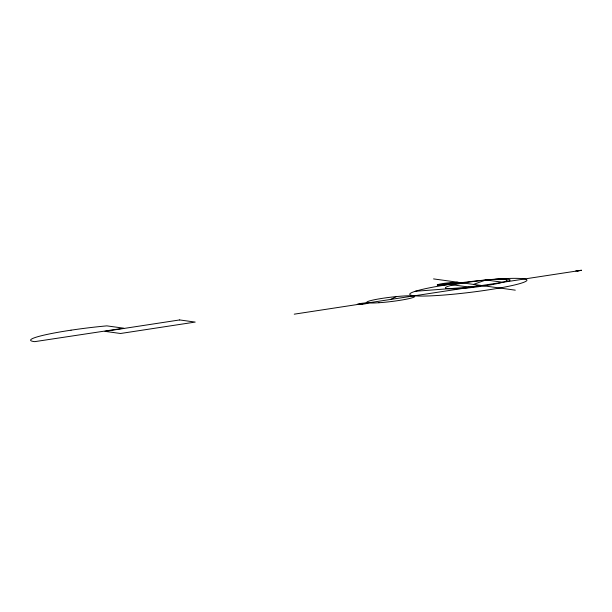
<?xml version="1.0" encoding="UTF-8"?>
<svg xmlns="http://www.w3.org/2000/svg" width="612" height="612" viewBox="0 0 612 612"><rect width="100%" height="100%" fill="white"/><g stroke="black" fill="none" stroke-linecap="round" stroke-linejoin="round"><path stroke-width="0.92" d="M362.228 304.256L362.579 303.72M390.701 299.406L396.423 296.583M473.94 284.236L485.928 279.959L502.85 282.285M577.292 271.139L581.4 270.29L575.762 270.932M504.808 281.627L509.008 280.954A32.558 2.953 -6.9 0 0 495.613 279.324L493.815 279.439A32.558 2.953 -6.9 0 0 486.004 280.082L483.939 280.288A32.558 2.953 -6.9 0 0 452.689 285.077A32.558 2.953 -6.9 0 0 447.93 288.673L448.81 288.742A32.558 2.953 -6.9 0 0 465.487 288.168L467.958 287.946A33.354 3.022 -6.9 0 0 503.546 282.04A33.354 3.022 -6.9 0 0 496.447 279.302L495.399 279.34M437.58 285.177L457.432 282.193M415.227 291.289L468.31 287.212L480.42 285.36M294.25 314.17L581.4 270.29M433.556 278.904L515.289 290.165M446.125 283.922L470.368 287.257M468.31 287.212L469.565 287.38M450.753 284.06L448.627 284.404A8.973 0.811 -6.9 0 1 437.832 285.215A8.973 0.811 -6.9 0 1 442.185 283.654A8.973 0.811 -6.9 0 1 453.737 282.583L454.678 282.66A8.973 0.811 -6.9 0 1 450.753 284.06M71.023 330.182L67.557 330.709A59.05 5.355 -6.9 0 0 34.754 341.649L123.762 328.193L106.84 325.867L103.719 326.158A59.05 5.355 -6.9 0 0 85.451 328.193L81.786 328.667A59.05 5.355 -6.9 0 0 71.023 330.182M179.66 319.938L104.989 331.352L120.533 333.494L195.205 322.08L179.66 319.938M450.111 284.274L446.645 284.802A59.05 5.355 -6.9 0 0 422.425 296.07A59.05 5.355 -6.9 0 0 516.505 284.496A59.05 5.355 -6.9 0 0 486.341 279.913L482.807 280.25A59.05 5.355 -6.9 0 0 450.111 284.274M378.943 302.733A24.098 2.188 -6.9 0 0 414.63 296.514A24.098 2.188 -6.9 0 0 378.537 298.97A24.098 2.188 -6.9 0 0 378.943 302.733M359.565 304.493A5.462 0.497 -6.9 0 0 367.996 303.101A5.462 0.497 -6.9 0 0 360.185 303.56A5.462 0.497 -6.9 0 0 359.565 304.493"/></g></svg>
